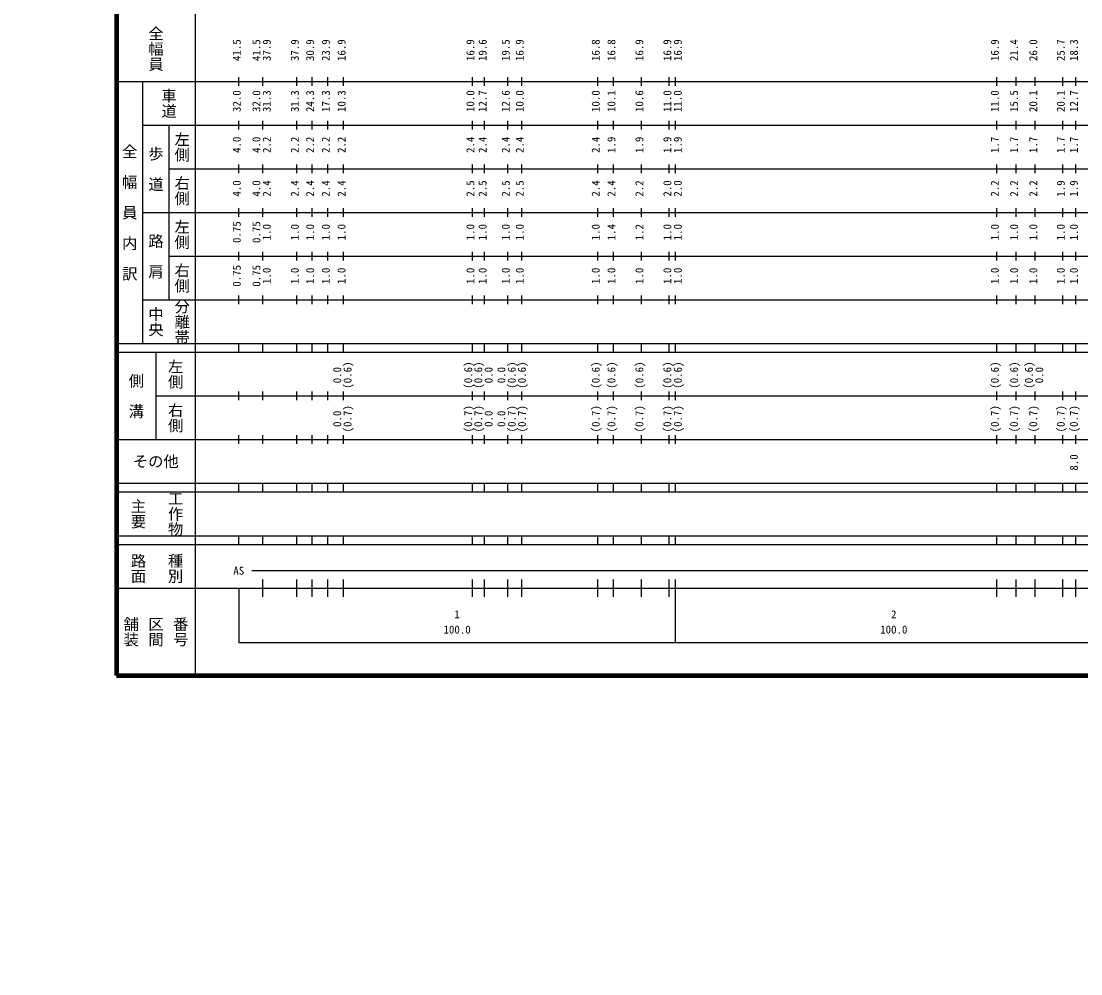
# Model space of a CAD drawing. Units: millimetres on the paper, enlarged 1000 times. Extents: x -55602354 to 84056675, y -218924267 to 380000.
# Drawn here: x 18178 to 260830, y -48329 to 169809 of the extents above; entities that cross this region are included whole.
import ezdxf
from ezdxf.enums import TextEntityAlignment as Align

# ---------------------------------------------------------------- set-up
doc = ezdxf.new("R2010")
doc.units = ezdxf.units.MM
doc.header["$LTSCALE"] = 1000
for name, color, linetype, lineweight in [('M-STR-STRC', 7, 'Continuous', 25), ('M-TTL', 2, 'Continuous', 140), ('M-TTL-BAND', 7, 'Continuous', 25)]:
    doc.layers.add(name, color=color, linetype=linetype, lineweight=lineweight)
doc.styles.add('@ＭＳ ゴシック', font='')
doc.styles.add('ＭＳ ゴシック', font='')
doc.styles.get('@ＭＳ ゴシック').set_extended_font_data('@MS Gothic')
doc.styles.get('ＭＳ ゴシック').set_extended_font_data('MS Gothic')

msp = doc.modelspace()

# ---------------------------------------------------------------- hatches: boundary and pattern name
at = {"layer": 'M-STR-STRC'}
msp.add_hatch(color=256, dxfattribs=at).paths.add_polyline_path([(-55594916, -215317041, 1), (-55594610, -215317070, 1), (-55594305, -215317098, 1), (-55580797, -215307366, 0.41421), (-55580889, -215307431, 0.41421), (-55580745, -215307064, 0.41421), (-55580837, -215307129, 0.41421), (-55580692, -215306761, 0.41421), (-55580785, -215306827, 0.41421), (-55566345, -215305448, 1), (-55566384, -215305752, 1), (-55566423, -215306056, 1), (-55597548, -215332337, 0.41421), (-55597635, -215332409, 0.41421), (-55597517, -215332032, 0.41421), (-55597604, -215332103, 0.41421), (-55597486, -215331727, 0.41421), (-55597573, -215331798, 0.41421), (-55585677, -215342470, 0.41421), (-55585743, -215342562, 0.41421), (-55585726, -215342167, 0.41421), (-55585792, -215342259, 0.41421), (-55585774, -215341865, 0.41421), (-55585841, -215341956, 0.41421), (-55571762, -215344566, 1), (-55571732, -215344261, 1), (-55571703, -215343956, 1), (-55559075, -215335789, 1), (-55559380, -215335758, 1), (-55559685, -215335727, 1), (-55555688, -215322973, 1), (-55555727, -215323277, 1), (-55555767, -215323581, 1), (-55393271, -215354691, 1), (-55393233, -215354387, 1), (-55393196, -215354083, 1), (-55410449, -215351682, 1), (-55410411, -215351378, 1), (-55410374, -215351073, 1), (-55407336, -215338454, 1), (-55407557, -215338427, 1), (-55407777, -215338399, 1), (-55271677, -215370690, 1), (-55271982, -215370659, 1), (-55272287, -215370628, 1), (-55266346, -215358322, 1), (-55266377, -215358627, 1), (-55266407, -215358932, 1), (-55289179, -215367259, 1), (-55289140, -215366955, 1), (-55289100, -215366651, 1), (571140, 349427, -0.39598), (571140, 349427), (571140, 348155), (571851, 348154), (573112, 350484, 0.38568), (573112, 350484)])

# ---------------------------------------------------------------- linework, layer by layer
at = {"layer": 'M-TTL'}
for p, q in [((40000, 380000), (40000, 20000)), ((40000, 20000), (680000, 20000))]:
    msp.add_line(p, q, dxfattribs=at)
at = {"layer": 'M-TTL-BAND'}
for p, q in [((58000, 370000), (58000, 20000)), ((40000, 156000), (579000, 156000)), ((46000, 96000), (46000, 156000)), ((68000, 155000), (68000, 157000)), ((73500, 155000), (73500, 157000)), ((81300, 155000), (81300, 157000)), ((84800, 155000), (84800, 157000)), ((88400, 155000), (88400, 157000)), ((92000, 155000), (92000, 157000)), ((121500, 155000), (121500, 157000)), ((124300, 155000), (124300, 157000)), ((129600, 155000), (129600, 157000)), ((132800, 155000), (132800, 157000)), ((150200, 155000), (150200, 157000)), ((153800, 155000), (153800, 157000)), ((160200, 155000), (160200, 157000)), ((166600, 155000), (166600, 157000)), ((168000, 155000), (168000, 157000)), ((241600, 155000), (241600, 157000)), ((246000, 155000), (246000, 157000)), ((250400, 155000), (250400, 157000)), ((256700, 155000), (256700, 157000)), ((259700, 155000), (259700, 157000)), ((46000, 146000), (579000, 146000)), ((52000, 146000), (52000, 106000)), ((68000, 145000), (68000, 147000)), ((73500, 145000), (73500, 147000)), ((81300, 145000), (81300, 147000)), ((84800, 145000), (84800, 147000)), ((88400, 145000), (88400, 147000)), ((92000, 145000), (92000, 147000)), ((121500, 145000), (121500, 147000)), ((124300, 145000), (124300, 147000)), ((129600, 145000), (129600, 147000)), ((132800, 145000), (132800, 147000)), ((150200, 145000), (150200, 147000)), ((153800, 145000), (153800, 147000)), ((160200, 145000), (160200, 147000)), ((166600, 145000), (166600, 147000)), ((168000, 145000), (168000, 147000)), ((241600, 145000), (241600, 147000)), ((246000, 145000), (246000, 147000)), ((250400, 145000), (250400, 147000)), ((256700, 145000), (256700, 147000)), ((259700, 145000), (259700, 147000)), ((52000, 136000), (579000, 136000)), ((68000, 135000), (68000, 137000)), ((73500, 135000), (73500, 137000)), ((81300, 135000), (81300, 137000)), ((84800, 135000), (84800, 137000)), ((88400, 135000), (88400, 137000)), ((92000, 135000), (92000, 137000)), ((121500, 135000), (121500, 137000)), ((124300, 135000), (124300, 137000)), ((129600, 135000), (129600, 137000)), ((132800, 135000), (132800, 137000)), ((150200, 135000), (150200, 137000)), ((153800, 135000), (153800, 137000)), ((160200, 135000), (160200, 137000)), ((166600, 135000), (166600, 137000)), ((168000, 135000), (168000, 137000)), ((241600, 135000), (241600, 137000)), ((246000, 135000), (246000, 137000)), ((250400, 135000), (250400, 137000)), ((256700, 135000), (256700, 137000)), ((259700, 135000), (259700, 137000)), ((68000, 125000), (68000, 127000)), ((73500, 125000), (73500, 127000)), ((81300, 125000), (81300, 127000)), ((84800, 125000), (84800, 127000)), ((88400, 125000), (88400, 127000)), ((92000, 125000), (92000, 127000)), ((121500, 125000), (121500, 127000)), ((124300, 125000), (124300, 127000)), ((129600, 125000), (129600, 127000)), ((132800, 125000), (132800, 127000)), ((150200, 125000), (150200, 127000)), ((153800, 125000), (153800, 127000)), ((160200, 125000), (160200, 127000)), ((166600, 125000), (166600, 127000)), ((168000, 125000), (168000, 127000)), ((241600, 125000), (241600, 127000)), ((246000, 125000), (246000, 127000)), ((250400, 125000), (250400, 127000)), ((256700, 125000), (256700, 127000)), ((259700, 125000), (259700, 127000)), ((46000, 126000), (579000, 126000)), ((68000, 115000), (68000, 117000)), ((73500, 115000), (73500, 117000)), ((81300, 115000), (81300, 117000)), ((84800, 115000), (84800, 117000)), ((88400, 115000), (88400, 117000)), ((92000, 115000), (92000, 117000)), ((121500, 115000), (121500, 117000)), ((124300, 115000), (124300, 117000)), ((129600, 115000), (129600, 117000)), ((132800, 115000), (132800, 117000)), ((150200, 115000), (150200, 117000)), ((153800, 115000), (153800, 117000)), ((160200, 115000), (160200, 117000)), ((166600, 115000), (166600, 117000)), ((168000, 115000), (168000, 117000)), ((241600, 115000), (241600, 117000)), ((246000, 115000), (246000, 117000)), ((250400, 115000), (250400, 117000)), ((256700, 115000), (256700, 117000)), ((259700, 115000), (259700, 117000)), ((52000, 116000), (579000, 116000)), ((68000, 105000), (68000, 107000)), ((73500, 105000), (73500, 107000)), ((81300, 105000), (81300, 107000)), ((84800, 105000), (84800, 107000)), ((88400, 105000), (88400, 107000)), ((92000, 105000), (92000, 107000)), ((121500, 105000), (121500, 107000)), ((124300, 105000), (124300, 107000)), ((129600, 105000), (129600, 107000)), ((132800, 105000), (132800, 107000)), ((150200, 105000), (150200, 107000)), ((153800, 105000), (153800, 107000)), ((160200, 105000), (160200, 107000)), ((166600, 105000), (166600, 107000)), ((168000, 105000), (168000, 107000)), ((241600, 105000), (241600, 107000)), ((246000, 105000), (246000, 107000)), ((250400, 105000), (250400, 107000)), ((256700, 105000), (256700, 107000)), ((259700, 105000), (259700, 107000)), ((46000, 106000), (579000, 106000)), ((40000, 96000), (579000, 96000)), ((68000, 94000), (68000, 96000)), ((73500, 94000), (73500, 96000)), ((81300, 94000), (81300, 96000)), ((84800, 94000), (84800, 96000)), ((88400, 94000), (88400, 96000)), ((92000, 94000), (92000, 96000)), ((121500, 94000), (121500, 96000)), ((124300, 94000), (124300, 96000)), ((129600, 94000), (129600, 96000)), ((132800, 94000), (132800, 96000)), ((150200, 94000), (150200, 96000)), ((153800, 94000), (153800, 96000)), ((160200, 94000), (160200, 96000)), ((166600, 94000), (166600, 96000)), ((168000, 94000), (168000, 96000)), ((241600, 94000), (241600, 96000)), ((246000, 94000), (246000, 96000)), ((250400, 94000), (250400, 96000)), ((256700, 94000), (256700, 96000)), ((259700, 94000), (259700, 96000)), ((40000, 94000), (579000, 94000)), ((49000, 94000), (49000, 74000)), ((68000, 83000), (68000, 85000)), ((73500, 83000), (73500, 85000)), ((81300, 83000), (81300, 85000)), ((84800, 83000), (84800, 85000)), ((88400, 83000), (88400, 85000)), ((92000, 83000), (92000, 85000)), ((121500, 83000), (121500, 85000)), ((124300, 83000), (124300, 85000)), ((129600, 83000), (129600, 85000)), ((132800, 83000), (132800, 85000)), ((150200, 83000), (150200, 85000)), ((153800, 83000), (153800, 85000)), ((160200, 83000), (160200, 85000)), ((166600, 83000), (166600, 85000)), ((168000, 83000), (168000, 85000)), ((241600, 83000), (241600, 85000)), ((246000, 83000), (246000, 85000)), ((250400, 83000), (250400, 85000)), ((256700, 83000), (256700, 85000)), ((259700, 83000), (259700, 85000)), ((49000, 84000), (579000, 84000)), ((40000, 74000), (579000, 74000)), ((68000, 73000), (68000, 75000)), ((73500, 73000), (73500, 75000)), ((81300, 73000), (81300, 75000)), ((84800, 73000), (84800, 75000)), ((88400, 73000), (88400, 75000)), ((92000, 73000), (92000, 75000)), ((121500, 73000), (121500, 75000)), ((124300, 73000), (124300, 75000)), ((129600, 73000), (129600, 75000)), ((132800, 73000), (132800, 75000)), ((150200, 73000), (150200, 75000)), ((153800, 73000), (153800, 75000)), ((160200, 73000), (160200, 75000)), ((166600, 73000), (166600, 75000)), ((168000, 73000), (168000, 75000)), ((241600, 73000), (241600, 75000)), ((246000, 73000), (246000, 75000)), ((250400, 73000), (250400, 75000)), ((256700, 73000), (256700, 75000)), ((259700, 73000), (259700, 75000)), ((40000, 64000), (579000, 64000)), ((68000, 62000), (68000, 64000)), ((73500, 62000), (73500, 64000)), ((81300, 62000), (81300, 64000)), ((84800, 62000), (84800, 64000)), ((88400, 62000), (88400, 64000)), ((92000, 62000), (92000, 64000)), ((121500, 62000), (121500, 64000)), ((124300, 62000), (124300, 64000)), ((129600, 62000), (129600, 64000)), ((132800, 62000), (132800, 64000)), ((150200, 62000), (150200, 64000)), ((153800, 62000), (153800, 64000)), ((160200, 62000), (160200, 64000)), ((166600, 62000), (166600, 64000)), ((168000, 62000), (168000, 64000)), ((241600, 62000), (241600, 64000)), ((246000, 62000), (246000, 64000)), ((250400, 62000), (250400, 64000)), ((256700, 62000), (256700, 64000)), ((259700, 62000), (259700, 64000)), ((40000, 62000), (579000, 62000)), ((40000, 52000), (579000, 52000)), ((68000, 50000), (68000, 52000)), ((73500, 50000), (73500, 52000)), ((81300, 50000), (81300, 52000)), ((84800, 50000), (84800, 52000)), ((88400, 50000), (88400, 52000)), ((92000, 50000), (92000, 52000)), ((121500, 50000), (121500, 52000)), ((124300, 50000), (124300, 52000)), ((129600, 50000), (129600, 52000)), ((132800, 50000), (132800, 52000)), ((150200, 50000), (150200, 52000)), ((153800, 50000), (153800, 52000)), ((160200, 50000), (160200, 52000)), ((166600, 50000), (166600, 52000)), ((168000, 50000), (168000, 52000)), ((241600, 50000), (241600, 52000)), ((246000, 50000), (246000, 52000)), ((250400, 50000), (250400, 52000)), ((256700, 50000), (256700, 52000)), ((259700, 50000), (259700, 52000)), ((40000, 50000), (579000, 50000)), ((71000, 44000), (565000, 44000)), ((73500, 38000), (73500, 42000)), ((81300, 38000), (81300, 42000)), ((84800, 38000), (84800, 42000)), ((88400, 38000), (88400, 42000)), ((92000, 38000), (92000, 42000)), ((121500, 38000), (121500, 42000)), ((124300, 38000), (124300, 42000)), ((129600, 38000), (129600, 42000)), ((132800, 38000), (132800, 42000)), ((150200, 38000), (150200, 42000)), ((153800, 38000), (153800, 42000)), ((160200, 38000), (160200, 42000)), ((166600, 38000), (166600, 42000)), ((168000, 27500), (168000, 42000)), ((241600, 38000), (241600, 42000)), ((246000, 38000), (246000, 42000)), ((250400, 38000), (250400, 42000)), ((256700, 38000), (256700, 42000)), ((259700, 38000), (259700, 42000)), ((40000, 40000), (579000, 40000)), ((68000, 40000), (68000, 27500)), ((68000, 27500), (579000, 27500))]:
    msp.add_line(p, q, dxfattribs=at)

# ---------------------------------------------------------------- texts
at = {"layer": 'M-TTL-BAND', "style": '@ＭＳ ゴシック'}
for s, p in [('全幅員', (49000, 163500)), ('車道', (52000, 151000)), ('左側', (55000, 141000)), ('全\u3000幅\u3000員\u3000内\u3000訳', (43000, 126000)), ('歩\u3000道', (49000, 136000)), ('右側', (55000, 131000)), ('左側', (55000, 121000)), ('路\u3000肩', (49000, 116000)), ('右側', (55000, 111000)), ('中央', (49000, 101000)), ('分離帯', (55000, 101000)), ('左側', (53500, 89000)), ('側\u3000溝', (44500, 84000)), ('右側', (53500, 79000)), ('工作物', (53500, 57000)), ('主要', (45000, 57000)), ('路面', (45000, 44500)), ('種別', (53500, 44500)), ('舗装', (43333, 30000)), ('区間', (49000, 30000)), ('番号', (54667, 30000))]:
    msp.add_text(s, height=2566, rotation=270, dxfattribs=at).set_placement(p, align=Align.MIDDLE_CENTER)
at = {"layer": 'M-TTL-BAND', "style": 'ＭＳ ゴシック'}
for s, p in [('41.5', (69000, 163174)), ('41.5', (73500, 163174)), ('37.9', (75870, 163174)), ('37.9', (82300, 163174)), ('30.9', (85800, 163174)), ('23.9', (89400, 163174)), ('16.9', (93000, 163174)), ('16.9', (122500, 163174)), ('19.6', (125300, 163174)), ('19.5', (130600, 163174)), ('16.9', (133800, 163174)), ('16.8', (151200, 163174)), ('16.8', (154800, 163174)), ('16.9', (161200, 163174)), ('16.9', (167600, 163174)), ('16.9', (170000, 163174)), ('16.9', (242600, 163174)), ('21.4', (247000, 163174)), ('26.0', (251400, 163174)), ('25.7', (257700, 163174)), ('18.3', (260700, 163174)), ('32.0', (69000, 151500)), ('32.0', (73500, 151500)), ('31.3', (75870, 151500)), ('31.3', (82300, 151500)), ('24.3', (85800, 151500)), ('17.3', (89400, 151500)), ('10.3', (93000, 151500)), ('10.0', (122500, 151500)), ('12.7', (125300, 151500)), ('12.6', (130600, 151500)), ('10.0', (133800, 151500)), ('10.0', (151200, 151500)), ('10.1', (154800, 151500)), ('10.6', (161200, 151500)), ('11.0', (167600, 151500)), ('11.0', (170000, 151500)), ('11.0', (242600, 151500)), ('15.5', (247000, 151500)), ('20.1', (251400, 151500)), ('20.1', (257700, 151500)), ('12.7', (260700, 151500)), ('4.0', (69000, 141500)), ('4.0', (73500, 141500)), ('2.2', (75870, 141500)), ('2.2', (82300, 141500)), ('2.2', (85800, 141500)), ('2.2', (89400, 141500)), ('2.2', (93000, 141500)), ('2.4', (122500, 141500)), ('2.4', (125300, 141500)), ('2.4', (130600, 141500)), ('2.4', (133800, 141500)), ('2.4', (151200, 141500)), ('1.9', (154800, 141500)), ('1.9', (161200, 141500)), ('1.9', (167600, 141500)), ('1.9', (170000, 141500)), ('1.7', (242600, 141500)), ('1.7', (247000, 141500)), ('1.7', (251400, 141500)), ('1.7', (257700, 141500)), ('1.7', (260700, 141500)), ('4.0', (69000, 131500)), ('4.0', (73500, 131500)), ('2.4', (75870, 131500)), ('2.4', (82300, 131500)), ('2.4', (85800, 131500)), ('2.4', (89400, 131500)), ('2.4', (93000, 131500)), ('2.5', (122500, 131500)), ('2.5', (125300, 131500)), ('2.5', (130600, 131500)), ('2.5', (133800, 131500)), ('2.4', (151200, 131500)), ('2.4', (154800, 131500)), ('2.2', (161200, 131500)), ('2.0', (167600, 131500)), ('2.0', (170000, 131500)), ('2.2', (242600, 131500)), ('2.2', (247000, 131500)), ('2.2', (251400, 131500)), ('1.9', (257700, 131500)), ('1.9', (260700, 131500)), ('0.75', (69000, 121500)), ('0.75', (73500, 121500)), ('1.0', (75870, 121500)), ('1.0', (82300, 121500)), ('1.0', (85800, 121500)), ('1.0', (89400, 121500)), ('1.0', (93000, 121500)), ('1.0', (122500, 121500)), ('1.0', (125300, 121500)), ('1.0', (130600, 121500)), ('1.0', (133800, 121500)), ('1.0', (151200, 121500)), ('1.4', (154800, 121500)), ('1.2', (161200, 121500)), ('1.0', (167600, 121500)), ('1.0', (170000, 121500)), ('1.0', (242600, 121500)), ('1.0', (247000, 121500)), ('1.0', (251400, 121500)), ('1.0', (257700, 121500)), ('1.0', (260700, 121500)), ('0.75', (69000, 111500)), ('0.75', (73500, 111500)), ('1.0', (75870, 111500)), ('1.0', (82300, 111500)), ('1.0', (85800, 111500)), ('1.0', (89400, 111500)), ('1.0', (93000, 111500)), ('1.0', (122500, 111500)), ('1.0', (125300, 111500)), ('1.0', (130600, 111500)), ('1.0', (133800, 111500)), ('1.0', (151200, 111500)), ('1.0', (154800, 111500)), ('1.0', (161200, 111500)), ('1.0', (167600, 111500)), ('1.0', (170000, 111500)), ('1.0', (242600, 111500)), ('1.0', (247000, 111500)), ('1.0', (251400, 111500)), ('1.0', (257700, 111500)), ('1.0', (260700, 111500)), ('0.0', (92000, 88764)), ('(0.6)', (94370, 88764)), ('(0.6)', (122000, 88764)), ('(0.6)', (124300, 88764)), ('0.0', (126670, 88764)), ('0.0', (129600, 88764)), ('(0.6)', (131970, 88764)), ('(0.6)', (134300, 88764)), ('(0.6)', (151200, 88764)), ('(0.6)', (154800, 88764)), ('(0.6)', (161200, 88764)), ('(0.6)', (167600, 88764)), ('(0.6)', (170000, 88764)), ('(0.6)', (242600, 88764)), ('(0.6)', (247000, 88764)), ('(0.6)', (250400, 88764)), ('0.0', (252770, 88764)), ('0.0', (92000, 78764)), ('(0.7)', (94370, 78764)), ('(0.7)', (122000, 78764)), ('(0.7)', (124300, 78764)), ('0.0', (126670, 78764)), ('0.0', (129600, 78764)), ('(0.7)', (131970, 78764)), ('(0.7)', (134300, 78764)), ('(0.7)', (151200, 78764)), ('(0.7)', (154800, 78764)), ('(0.7)', (161200, 78764)), ('(0.7)', (167600, 78764)), ('(0.7)', (170000, 78764)), ('(0.7)', (242600, 78764)), ('(0.7)', (247000, 78764)), ('(0.7)', (251400, 78764)), ('(0.7)', (257700, 78764)), ('(0.7)', (260700, 78764)), ('8.0', (260700, 68764))]:
    msp.add_text(s, height=1833, rotation=90, dxfattribs=at).set_placement(p, align=Align.BOTTOM_CENTER)
msp.add_text('その他', height=2566, dxfattribs=at).set_placement((49000, 69000), align=Align.MIDDLE_CENTER)
for s, p in [('AS', (68000, 42500)), ('1', (118000, 32523)), ('2', (218000, 32523)), ('100.0', (118000, 29033)), ('100.0', (218000, 29033))]:
    msp.add_text(s, height=1833, dxfattribs=at).set_placement(p, align=Align.BOTTOM_CENTER)

doc.saveas('drawing.dxf')
